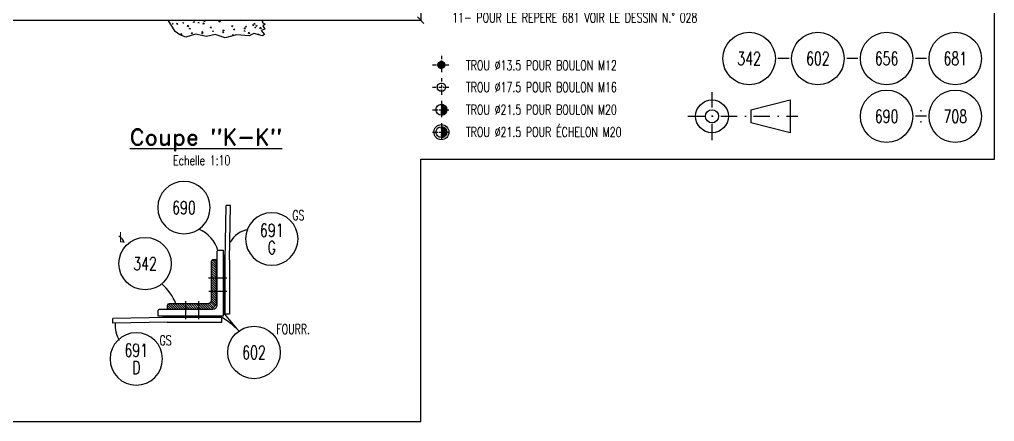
# Model space of a CAD drawing. Extents: x 669586 to 685806, y -4580 to 6900.
# Drawn here: x 679859 to 685806, y -4580 to -2127 of the extents above; entities that cross this region are included whole.
import ezdxf
from ezdxf.enums import TextEntityAlignment as Align

# ---------------------------------------------------------------- set-up
doc = ezdxf.new("R2010")
doc.units = 0
doc.header["$LTSCALE"] = 200
doc.header["$MEASUREMENT"] = 0
doc.linetypes.add('DASHDOT', pattern=[1, 0.5, -0.25, 0, -0.25])
doc.layers.get('0').update_dxf_attribs({"linetype": 'CONTINUOUS'})
for name, color, linetype in [('035B', 7, 'CONTINUOUS'), ('BOLLINI_1', 7, 'CONTINUOUS'), ('BOLLINI_5', 7, 'CONTINUOUS'), ('LM', 7, 'CONTINUOUS'), ('LS', 7, 'CONTINUOUS'), ('MZ', 6, 'DASHDOT'), ('TESTI_A_P', 7, 'CONTINUOUS')]:
    doc.layers.add(name, color=color, linetype=linetype)
doc.styles.add('MONO', font='romans.shx', dxfattribs={"width": 0.7})
doc.styles.add('RD', font='ROMAND8.SHX', dxfattribs={"width": 0.7})
doc.styles.add('RQL', font='ROMANS8.SHX', dxfattribs={"width": 0.7})
doc.styles.add('RS', font='ROMANS8.shx', dxfattribs={"width": 0.7})
doc.dimstyles.new('TRATTO', dxfattribs={"dimscale": 0, "dimtxt": 60, "dimasz": 40, "dimexe": 0, "dimexo": 0, "dimgap": 5, "dimtad": 1, "dimrnd": 0.5, "dimdsep": 46, "dimtxsty": 'RS', "dimblk1": 'OBLIQUE', "dimblk2": 'OBLIQUE', "dimsah": 1, "dimcen": 0.09, "dimclrd": 2, "dimclre": 2, "dimclrt": 7, "dimadec": 0, "dimazin": 0, "dimtfac": 1, "dimtix": 1, "dimtmove": 2, "dimatfit": 3, "dimfxl": 1, "dimtolj": 1, "dimtzin": 0, "dimarcsym": 0})
pattern_1 = [(45, (-520272.216, -6547.274), (-7.07106781, 7.07106781), [])]

# ---------------------------------------------------------------- blocks, each defined once
blk = doc.blocks.new('_OBLIQUE')
at = {"color": 0, "linetype": 'ByBlock'}
blk.add_line((-0.5, -0.5), (0.5, 0.5), dxfattribs=at)
blk = doc.blocks.new('*D26')
at = {"layer": 'LS', "color": 2, "lineweight": -2, "transparency": 16777216}
for p, q in [((680431.5, -1825.4), (682306.3, -1825.4)), ((682306.3, -1825.4), (682306.3, -2131.1)), ((679688.4, -2131.1), (682306.3, -2131.1))]:
    blk.add_line(p, q, dxfattribs=at)
at = {"layer": 'LS', "color": 2, "lineweight": -2, "transparency": 16777216, "xscale": 40, "yscale": 40, "zscale": 40}
for p, rotation in [((682306.3, -1825.4), 90), ((682306.3, -2131.1), 270)]:
    blk.add_blockref('_OBLIQUE', p, dxfattribs=dict(at, rotation=rotation))
at = {"layer": 'LS', "color": 7, "transparency": 16777216, "insert": (682271.3, -1978.3), "char_height": 60, "attachment_point": 5, "rotation": 90, "style": 'RS'}
blk.add_mtext('\\A1;300', dxfattribs=at)
blk = doc.blocks.new('12')
at = {"color": 0}
for p, q in [((-1, 0.06), (-0.06, 1)), ((-1, 0.01), (-0.01, 1)), ((-1, -0.03), (0.03, 1)), ((-1, -0.07), (0.07, 1)), ((0.09, -1), (-1, 0.09)), ((0.05, -1), (-1, 0.05)), ((0, -1), (-1, 0)), ((-0.99, 0.16), (-0.16, 0.99)), ((-0.99, 0.11), (-0.11, 0.99)), ((-0.99, -0.11), (0.11, 0.99)), ((-0.99, -0.15), (0.15, 0.99)), ((0.17, -0.99), (-0.99, 0.17)), ((0.13, -0.99), (-0.99, 0.13)), ((-0.98, 0.22), (-0.22, 0.98)), ((-0.98, -0.19), (0.19, 0.98)), ((0.21, -0.98), (-0.98, 0.21)), ((-0.97, -0.23), (0.23, 0.97)), ((0.24, -0.97), (-0.97, 0.24)), ((-0.96, 0.28), (-0.28, 0.96)), ((-0.96, -0.27), (0.27, 0.96)), ((0.28, -0.96), (-0.96, 0.28)), ((-0.95, -0.3), (0.3, 0.95)), ((0.31, -0.95), (-0.95, 0.31)), ((-0.94, 0.34), (-0.34, 0.94)), ((-0.94, -0.33), (0.33, 0.94)), ((0.35, -0.94), (-0.94, 0.35)), ((-0.93, -0.37), (0.37, 0.93)), ((0.38, -0.93), (-0.93, 0.38)), ((-0.92, -0.4), (0.4, 0.92)), ((-0.91, 0.42), (-0.42, 0.91)), ((0.41, -0.91), (-0.91, 0.41)), ((-0.9, -0.43), (0.43, 0.9)), ((0.44, -0.9), (-0.9, 0.44)), ((-0.89, -0.46), (0.46, 0.89)), ((0.47, -0.88), (-0.88, 0.47)), ((-0.87, -0.49), (0.49, 0.87)), ((0.5, -0.87), (-0.87, 0.5)), ((-0.86, 0.52), (-0.52, 0.86)), ((-0.86, -0.52), (0.52, 0.86)), ((0.53, -0.85), (-0.85, 0.53)), ((-0.84, -0.54), (0.54, 0.84)), ((0.55, -0.83), (-0.83, 0.55)), ((-0.82, -0.57), (0.57, 0.82)), ((0.58, -0.81), (-0.81, 0.58)), ((-0.8, -0.6), (0.6, 0.8)), ((0.61, -0.79), (-0.79, 0.61)), ((-0.78, -0.62), (0.62, 0.78)), ((0.63, -0.78), (-0.78, 0.63)), ((-0.76, -0.65), (0.65, 0.76)), ((0.66, -0.75), (-0.75, 0.66)), ((-0.74, -0.67), (0.67, 0.74)), ((0.68, -0.73), (-0.73, 0.68)), ((-0.72, -0.69), (0.69, 0.72)), ((0.7, -0.71), (-0.71, 0.7)), ((-0.7, -0.72), (0.72, 0.7)), ((0.73, -0.69), (-0.69, 0.73)), ((0.75, -0.67), (-0.67, 0.75)), ((-0.67, -0.74), (0.74, 0.67)), ((-0.65, -0.76), (0.76, 0.65)), ((0.77, -0.64), (-0.64, 0.77)), ((-0.63, -0.78), (0.78, 0.63)), ((0.79, -0.62), (-0.62, 0.79)), ((-0.6, -0.8), (0.8, 0.6)), ((0.81, -0.59), (-0.59, 0.81)), ((-0.57, -0.82), (0.82, 0.57)), ((0.83, -0.56), (-0.56, 0.83)), ((-0.55, -0.84), (0.84, 0.55)), ((0.84, -0.54), (-0.54, 0.84)), ((-0.52, -0.85), (0.85, 0.52)), ((0.86, -0.51), (-0.51, 0.86)), ((-0.49, -0.87), (0.87, 0.49)), ((0.88, -0.48), (-0.48, 0.88)), ((-0.46, -0.89), (0.89, 0.46)), ((0.89, -0.45), (-0.45, 0.89)), ((-0.43, -0.9), (0.9, 0.43)), ((0.91, -0.42), (-0.42, 0.91)), ((-0.4, -0.92), (0.92, 0.4)), ((0.92, -0.39), (-0.39, 0.92)), ((-0.37, -0.93), (0.93, 0.37)), ((0.93, -0.36), (-0.36, 0.93)), ((-0.34, -0.94), (0.94, 0.34)), ((0.95, -0.33), (-0.33, 0.95)), ((-0.3, -0.95), (0.95, 0.3)), ((0.96, -0.29), (-0.29, 0.96)), ((-0.27, -0.96), (0.96, 0.27)), ((0.97, -0.26), (-0.26, 0.97)), ((-0.23, -0.97), (0.97, 0.23)), ((0.98, -0.22), (-0.22, 0.98)), ((-0.2, -0.98), (0.98, 0.2)), ((0.98, -0.18), (-0.18, 0.98)), ((-0.16, -0.99), (0.99, 0.16)), ((0.99, -0.14), (-0.14, 0.99)), ((-0.12, -0.99), (0.99, 0.12)), ((0.99, -0.1), (-0.1, 0.99)), ((-0.08, -1), (1, 0.08)), ((1, -0.06), (-0.06, 1)), ((-0.04, -1), (1, 0.04)), ((1, -0.02), (-0.02, 1)), ((1, 0.02), (0.02, 1)), ((1, 0.07), (0.07, 1)), ((0.99, 0.12), (0.12, 0.99)), ((0.98, 0.17), (0.17, 0.98)), ((0.97, 0.23), (0.23, 0.97)), ((0.96, 0.29), (0.29, 0.96)), ((0.93, 0.36), (0.36, 0.93)), ((0.9, 0.44), (0.44, 0.9)), ((0.84, 0.55), (0.55, 0.84)), ((-0.04, -1), (-1, -0.04)), ((-0.09, -1), (-1, -0.09)), ((-0.14, -0.99), (-0.99, -0.14)), ((-0.2, -0.98), (-0.98, -0.2)), ((-0.25, -0.97), (-0.97, -0.25)), ((-0.32, -0.95), (-0.95, -0.32)), ((-0.39, -0.92), (-0.92, -0.39)), ((-0.48, -0.88), (-0.88, -0.48)), ((-0.6, -0.8), (-0.8, -0.6)), ((0.01, -1), (1, -0.01)), ((0.05, -1), (1, -0.05)), ((0.1, -0.99), (0.99, -0.1)), ((0.15, -0.99), (0.99, -0.15)), ((0.21, -0.98), (0.98, -0.21)), ((0.27, -0.96), (0.96, -0.27)), ((0.33, -0.94), (0.94, -0.33)), ((0.41, -0.91), (0.91, -0.41)), ((0.5, -0.87), (0.87, -0.5)), ((0.66, -0.75), (0.75, -0.66))]:
    blk.add_line(p, q, dxfattribs=at)
blk.add_circle((0, 0), 1)
blk = doc.blocks.new('16')
blk.add_circle((0, 0), 1)
blk = doc.blocks.new('20')
at = {"color": 0}
for p, q in [((0, 0.98), (0.02, 1)), ((0, 0.94), (0.06, 1)), ((1, -0.01), (0, 0.99)), ((0, 0.89), (0.1, 0.99)), ((0, 0.85), (0.14, 0.99)), ((0, 0.8), (0.18, 0.98)), ((0, 0.76), (0.22, 0.98)), ((0, 0.71), (0.25, 0.97)), ((0, 0.67), (0.29, 0.96)), ((1, -0.05), (0, 0.95)), ((0, 0.62), (0.32, 0.95)), ((0, 0.58), (0.36, 0.93)), ((0, 0.53), (0.39, 0.92)), ((0, 0.49), (0.42, 0.91)), ((1, -0.09), (0, 0.9)), ((0, 0.44), (0.45, 0.89)), ((0, 0.4), (0.48, 0.88)), ((0.99, -0.13), (0, 0.86)), ((0, 0.35), (0.51, 0.86)), ((0, 0.31), (0.54, 0.84)), ((0, 0.26), (0.56, 0.83)), ((0.99, -0.17), (0, 0.81)), ((0, 0.22), (0.59, 0.81)), ((0, 0.17), (0.61, 0.79)), ((0.98, -0.21), (0, 0.77)), ((0, 0.13), (0.64, 0.77)), ((0, 0.08), (0.66, 0.75)), ((0, 0.04), (0.69, 0.73)), ((0.97, -0.25), (0, 0.72)), ((0, -0.01), (0.71, 0.7)), ((0.96, -0.28), (0, 0.68)), ((0, -0.05), (0.73, 0.68)), ((0, -0.1), (0.75, 0.66)), ((0.95, -0.32), (0, 0.63)), ((0, -0.14), (0.77, 0.63)), ((0, -0.19), (0.79, 0.61)), ((0.94, -0.35), (0, 0.59)), ((0, -0.23), (0.81, 0.58)), ((0, -0.28), (0.83, 0.56)), ((0.92, -0.38), (0, 0.54)), ((0, -0.32), (0.85, 0.53)), ((0.91, -0.41), (0, 0.5)), ((0, -0.36), (0.87, 0.5)), ((0, -0.41), (0.88, 0.47)), ((0.9, -0.44), (0, 0.45)), ((0, -0.45), (0.9, 0.44)), ((0.88, -0.47), (0, 0.41)), ((0, -0.5), (0.91, 0.41)), ((0, -0.54), (0.92, 0.38)), ((0.87, -0.5), (0, 0.36)), ((0, -0.59), (0.94, 0.35)), ((0.85, -0.53), (0, 0.32)), ((0, -0.63), (0.95, 0.31)), ((0, -0.68), (0.96, 0.28)), ((0.83, -0.56), (0, 0.27)), ((0, -0.72), (0.97, 0.25)), ((0.81, -0.58), (0, 0.23)), ((0, -0.77), (0.98, 0.21)), ((0.79, -0.61), (0, 0.18)), ((0, -0.81), (0.99, 0.17)), ((0.77, -0.63), (0, 0.14)), ((0, -0.86), (0.99, 0.13)), ((0.75, -0.66), (0, 0.09)), ((0, -0.9), (1, 0.09)), ((0.73, -0.68), (0, 0.05)), ((0, -0.95), (1, 0.05)), ((0.71, -0.7), (0, 0.01)), ((0, -0.99), (1, 0.01)), ((1, 0.04), (0.04, 1)), ((1, 0.09), (0.09, 1)), ((0.99, 0.14), (0.14, 0.99)), ((0.98, 0.19), (0.19, 0.98)), ((0.97, 0.25), (0.25, 0.97)), ((0.95, 0.31), (0.31, 0.95)), ((0.92, 0.38), (0.38, 0.92)), ((0.88, 0.47), (0.47, 0.88)), ((0.81, 0.59), (0.59, 0.81)), ((0.69, -0.73), (0, -0.04)), ((0.66, -0.75), (0, -0.08)), ((0.64, -0.77), (0, -0.13)), ((0.61, -0.79), (0, -0.17)), ((0.59, -0.81), (0, -0.22)), ((0.56, -0.83), (0, -0.26)), ((0.54, -0.84), (0, -0.31)), ((0.51, -0.86), (0, -0.35)), ((0.48, -0.88), (0, -0.4)), ((0.45, -0.89), (0, -0.44)), ((0.42, -0.91), (0, -0.49)), ((0.39, -0.92), (0, -0.53)), ((0.36, -0.93), (0, -0.58)), ((0.32, -0.95), (0, -0.62)), ((0.29, -0.96), (0, -0.67)), ((0.25, -0.97), (0, -0.71)), ((0.22, -0.98), (0, -0.76)), ((0.18, -0.98), (0, -0.8)), ((0.14, -0.99), (0, -0.85)), ((0.1, -0.99), (0, -0.89)), ((0.04, -1), (1, -0.04)), ((0.09, -1), (1, -0.09)), ((0.14, -0.99), (0.99, -0.14)), ((0.19, -0.98), (0.98, -0.19)), ((0.25, -0.97), (0.97, -0.25)), ((0.31, -0.95), (0.95, -0.31)), ((0.38, -0.92), (0.92, -0.38)), ((0.47, -0.88), (0.88, -0.47)), ((0.59, -0.81), (0.81, -0.59))]:
    blk.add_line(p, q, dxfattribs=at)
blk.add_line((0, 1), (0, -1))
blk.add_circle((0, 0), 1)
blk = doc.blocks.new('xxx')
blk.add_circle((0, 0), 8)
at = {"color": 3, "style": 'RQL', "width": 0.7}
blk.add_attdef('POS', text='', height=4, dxfattribs=at).set_placement((0, 0), align=Align.MIDDLE)
at = {"color": 3, "style": 'RQL', "width": 0.7, "flags": 1}
blk.add_attdef('POS1', (-0.39, -5.42), '', height=2, dxfattribs=at)
at = {"style": 'RQL', "width": 0.7, "flags": 1}
blk.add_attdef('TIPO', (-0.39, -8.66), '', height=2, dxfattribs=at)
blk = doc.blocks.new('YYY')
blk.add_circle((0, 0), 8)
at = {"color": 3, "style": 'RQL', "width": 0.7}
for tag, p in [('POS3', (0, 0.65)), ('POS2', (0, -4.63))]:
    blk.add_attdef(tag, text='', height=4, dxfattribs=at).set_placement(p, align=Align.CENTER)
at = {"style": 'RQL', "width": 0.7, "flags": 1}
blk.add_attdef('TIPO', text='', height=3, dxfattribs=at).set_placement((0, 0), align=Align.MIDDLE_CENTER)

msp = doc.modelspace()

# ---------------------------------------------------------------- hatches: boundary and pattern name
at = {"layer": 'LS'}
h = msp.add_hatch(dxfattribs=at)
h.set_pattern_fill('_U', color=6, scale=10, angle=45, style=0, pattern_type=0)
h.set_pattern_definition(pattern_1)
h.paths.add_polyline_path([(681104.716, -3706.135), (681104.716, -3566.135), (681110.716, -3566.135), (681110.716, -3706.135)])
h.paths.add_polyline_path([(681104.716, -3786.135), (681104.716, -3706.135), (681110.716, -3706.135), (681110.716, -3786.135)])
h.paths.add_polyline_path([(681104.716, -3926.135), (681104.716, -3786.135), (681110.716, -3786.135), (681110.716, -3926.135)])
h = msp.add_hatch(dxfattribs=at)
h.set_pattern_fill('_U', color=6, scale=10, angle=135, style=0, pattern_type=0)
h.set_pattern_definition([(135, (684654.148, -1205659.89), (-7.07106781, -7.07106781), [])])
edge = h.paths.add_edge_path()
edge.add_line((681032.498, -3894.135), (681060.716, -3865.916))
edge.add_line((681060.716, -3865.916), (681060.716, -3594.135))
edge.add_line((681060.716, -3594.135), (681039.216, -3594.135))
edge.add_arc((681039.216, -3604.635), 10.5, 90, 180)
edge.add_line((681028.716, -3604.635), (681028.716, -3841.135))
edge.add_arc((681007.716, -3841.135), 21, 270, 360, ccw=False)
edge.add_line((681007.716, -3862.135), (680771.216, -3862.135))
edge.add_arc((680771.216, -3872.635), 10.5, 90, 180)
edge.add_line((680760.716, -3872.635), (680760.716, -3894.135))
edge.add_line((680760.716, -3894.135), (681032.498, -3894.135))
h = msp.add_hatch(dxfattribs=at)
h.set_pattern_fill('_U', color=6, scale=10, angle=45, style=0, pattern_type=0)
h.set_pattern_definition(pattern_1)
h.paths.add_polyline_path([(680872.716, -3938.135), (680732.716, -3938.135), (680732.716, -3944.135), (680872.716, -3944.135)])
h.paths.add_polyline_path([(680952.716, -3938.135), (680872.716, -3938.135), (680872.716, -3944.135), (680952.716, -3944.135)])
h.paths.add_polyline_path([(681092.716, -3938.135), (680952.716, -3938.135), (680952.716, -3944.135), (681092.716, -3944.135)])

# ---------------------------------------------------------------- linework, layer by layer
at = {"color": 0}
for p, q in [((684320.531, -2678.14), (684560.968, -2618.14)), ((684560.968, -2618.14), (684560.968, -2818.14)), ((684320.531, -2678.14), (684320.531, -2758.14)), ((684560.968, -2818.14), (684320.531, -2758.14))]:
    msp.add_line(p, q, dxfattribs=at)
for radius in [100, 40]:
    msp.add_circle((684083.26, -2718.14), radius, dxfattribs=at)
at = {"layer": 'LS', "color": 3}
for p, q in [((680765.668, -2131.147), (681342.796, -2131.147)), ((680808.198, -2201.114), (680765.668, -2131.147)), ((680921.123, -2145.207), (680922.163, -2139.566)), ((680926.504, -2144.679), (680922.165, -2139.508)), ((680985.676, -2139.56), (680986.717, -2133.918)), ((680991.058, -2139.032), (680985.678, -2139.502)), ((680991.058, -2139.032), (680986.719, -2133.861)), ((681050.23, -2133.912), (681050.74, -2131.147)), ((681055.611, -2133.384), (681050.232, -2133.855)), ((681055.611, -2133.384), (681053.734, -2131.147)), ((681076.261, -2140.904), (681077.255, -2132.357)), ((681084.267, -2139.615), (681076.263, -2140.856)), ((681084.267, -2139.615), (681077.257, -2132.309)), ((681079.81, -2143.491), (681077.985, -2138.052)), ((681084.288, -2140.414), (681077.987, -2137.995)), ((681084.288, -2140.414), (681079.812, -2143.434)), ((681209.151, -2136.283), (681207.428, -2131.147)), ((681213.63, -2133.206), (681208.265, -2131.147)), ((681213.63, -2133.206), (681209.153, -2136.226)), ((681342.796, -2131.147), (681338.365, -2144.432)), ((680797.397, -2155.975), (680792.018, -2156.445)), ((680797.397, -2155.975), (680793.059, -2150.804)), ((680821.126, -2157.907), (680819.301, -2152.468)), ((680825.605, -2154.83), (680819.303, -2152.411)), ((680825.605, -2154.83), (680821.128, -2157.85)), ((680856.569, -2150.855), (680857.61, -2145.214)), ((680861.951, -2150.327), (680856.571, -2150.798)), ((680861.951, -2150.327), (680857.612, -2145.156)), ((680884.158, -2170.698), (680885.152, -2162.15)), ((680892.164, -2169.408), (680884.159, -2170.65)), ((680892.164, -2169.409), (680885.154, -2162.103)), ((680896.746, -2186.935), (680894.922, -2181.496)), ((680901.225, -2183.858), (680894.923, -2181.439)), ((680901.225, -2183.858), (680896.748, -2186.877)), ((680926.504, -2144.679), (680921.125, -2145.15)), ((680950.468, -2150.699), (680948.643, -2145.26)), ((680954.947, -2147.622), (680948.645, -2145.203)), ((680954.947, -2147.622), (680950.47, -2150.642)), ((680980.209, -2155.801), (680981.204, -2147.254)), ((680988.215, -2154.512), (680980.211, -2155.753)), ((680988.215, -2154.512), (680981.205, -2147.206)), ((681026.088, -2179.727), (681024.263, -2174.288)), ((681030.567, -2176.65), (681024.265, -2174.231)), ((681030.567, -2176.65), (681026.09, -2179.669)), ((681037.742, -2201.609), (681038.783, -2195.968)), ((681043.123, -2201.081), (681038.785, -2195.91)), ((681102.295, -2195.962), (681103.336, -2190.32)), ((681107.677, -2195.433), (681102.297, -2195.904)), ((681107.677, -2195.434), (681103.338, -2190.263)), ((681155.43, -2172.519), (681153.605, -2167.08)), ((681159.908, -2169.442), (681153.607, -2167.023)), ((681159.908, -2169.442), (681155.432, -2172.462)), ((681166.849, -2190.314), (681167.889, -2184.672)), ((681172.23, -2189.786), (681166.851, -2190.256)), ((681172.23, -2189.786), (681167.892, -2184.615)), ((681231.05, -2201.546), (681229.225, -2196.108)), ((681235.528, -2198.47), (681229.227, -2196.051)), ((681235.528, -2198.47), (681231.052, -2201.489)), ((681231.402, -2184.666), (681232.443, -2179.025)), ((681236.784, -2184.138), (681231.404, -2184.609)), ((681236.784, -2184.138), (681232.445, -2178.967)), ((681238.55, -2173.371), (681239.59, -2167.729)), ((681243.931, -2172.843), (681238.552, -2173.313)), ((681243.931, -2172.843), (681239.592, -2167.672)), ((681284.771, -2165.311), (681282.946, -2159.872)), ((681289.25, -2162.234), (681282.948, -2159.815)), ((681289.25, -2162.234), (681284.773, -2165.254)), ((681292.153, -2158.103), (681290.329, -2152.664)), ((681296.632, -2155.026), (681290.331, -2152.607)), ((681296.632, -2155.026), (681292.155, -2158.046)), ((681295.956, -2179.018), (681296.996, -2173.377)), ((681301.337, -2178.49), (681295.958, -2178.961)), ((681301.337, -2178.49), (681296.998, -2173.32)), ((681303.103, -2167.723), (681304.144, -2162.081)), ((681308.484, -2167.195), (681303.105, -2167.666)), ((681308.484, -2167.195), (681304.146, -2162.024)), ((681326.576, -2183.884), (681327.571, -2175.337)), ((681334.582, -2182.596), (681326.578, -2183.837)), ((681334.582, -2182.596), (681327.572, -2175.29)), ((681355.2, -2186.058), (681333.049, -2194.914)), ((681333.049, -2194.914), (681354.314, -2219.713)), ((681338.365, -2144.432), (681356.972, -2155.06)), ((681356.972, -2155.06), (681343.682, -2166.573)), ((681343.682, -2166.573), (681355.2, -2186.058)), ((680836.551, -2220.598), (680808.198, -2201.114)), ((680872.879, -2235.654), (680836.551, -2220.598)), ((680843.025, -2223.17), (680841.2, -2217.732)), ((680847.503, -2220.093), (680841.202, -2217.674)), ((680847.503, -2220.093), (680843.027, -2223.113)), ((680844.082, -2218.553), (680845.122, -2212.911)), ((680849.463, -2218.024), (680844.084, -2218.495)), ((680849.463, -2218.024), (680845.124, -2212.853)), ((680933.13, -2216.17), (680872.879, -2235.654)), ((680908.635, -2212.905), (680909.676, -2207.263)), ((680914.017, -2212.377), (680908.637, -2212.847)), ((680914.017, -2212.377), (680909.678, -2207.206)), ((681000.469, -2230.341), (680933.13, -2216.17)), ((680972.366, -2215.962), (680970.542, -2210.524)), ((680976.845, -2212.886), (680970.543, -2210.467)), ((680976.845, -2212.886), (680972.368, -2215.905)), ((680973.189, -2207.257), (680974.229, -2201.616)), ((680978.57, -2206.729), (680973.191, -2207.2)), ((680978.57, -2206.729), (680974.231, -2201.558)), ((681051.859, -2218.827), (681000.469, -2230.341)), ((681043.123, -2201.081), (681037.744, -2201.552)), ((681112.996, -2239.197), (681051.859, -2218.827)), ((681101.708, -2208.754), (681099.883, -2203.316)), ((681106.187, -2205.678), (681099.885, -2203.259)), ((681106.187, -2205.678), (681101.71, -2208.697)), ((681182.994, -2220.598), (681112.996, -2239.197)), ((681160.617, -2226.544), (681161.375, -2220.027)), ((681166.241, -2225.05), (681161.377, -2219.98)), ((681259.193, -2226.798), (681182.994, -2220.598)), ((681256.432, -2213.678), (681257.427, -2205.131)), ((681264.438, -2212.389), (681256.434, -2213.63)), ((681264.438, -2212.389), (681257.428, -2205.083)), ((681289.186, -2213.949), (681259.193, -2226.798)), ((681341.023, -2227.684), (681289.186, -2213.949)), ((681313.01, -2220.262), (681312.227, -2217.928)), ((681318.531, -2220.29), (681312.229, -2217.871)), ((681318.531, -2220.29), (681317.004, -2221.32)), ((681354.314, -2219.713), (681341.023, -2227.684))]:
    msp.add_line(p, q, dxfattribs=at)
at = {"layer": 'LS', "color": 0}
for p, q in [((684553.061, -2365.748), (684485.726, -2365.748)), ((684972.187, -2365.748), (684904.852, -2365.748)), ((685391.312, -2365.748), (685323.977, -2365.748)), ((685391.312, -2718.14), (685323.977, -2718.14))]:
    msp.add_line(p, q, dxfattribs=at)
at = {"layer": 'LS', "color": 2}
for p, q in [((681112.716, -3593.883), (681118.696, -3261.684)), ((681146.691, -3262.188), (681118.696, -3261.684)), ((681140.716, -3594.135), (681146.691, -3262.188)), ((681112.716, -3926.135), (681112.716, -3593.883)), ((681140.716, -3594.135), (681140.716, -3926.135)), ((681060.716, -3865.916), (681032.498, -3894.135)), ((680760.464, -3946.135), (680428.266, -3952.114)), ((680428.77, -3980.11), (680428.266, -3952.114)), ((680760.716, -3974.135), (680428.77, -3980.11)), ((681092.716, -3946.135), (680760.464, -3946.135)), ((680760.716, -3974.135), (681092.716, -3974.135)), ((681092.716, -3974.135), (681092.716, -3946.135)), ((681140.716, -3926.135), (681112.716, -3926.135))]:
    msp.add_line(p, q, dxfattribs=at)
at = {"layer": 'LS', "color": 6}
for p, q in [((681122.993, -3706.135), (681012.528, -3706.135)), ((681122.993, -3786.135), (681013.645, -3786.135)), ((680872.716, -3956.412), (680872.716, -3845.946)), ((680952.716, -3956.412), (680952.716, -3847.064))]:
    msp.add_line(p, q, dxfattribs=at)
at = {"layer": 'LS', "color": 8}
msp.add_lwpolyline([(669586.361, 6899.738), (669586.361, -4580.262), (682306.361, -4580.262), (682306.361, -2980.262), (685806.361, -2980.262), (685806.361, 6899.738), (669586.361, 6899.738)], close=True, dxfattribs=at)
at = {"layer": 'LS', "color": 0, "const_width": 4.5}
for points in [[(685354.895, -2684.473, 1), (685360.395, -2684.473, 1)], [(685354.895, -2751.808, 1), (685360.395, -2751.808, 1)]]:
    msp.add_lwpolyline(points, format="xyb", close=True, dxfattribs=at)
at = {"layer": 'LS', "color": 2}
msp.add_lwpolyline([(681102.716, -3936.135), (681102.716, -3536.135), (681074.716, -3536.135, 0.41421356), (681062.716, -3548.135), (681062.716, -3872.135, -0.41421356), (681038.716, -3896.135), (680714.716, -3896.135, 0.41421356), (680702.716, -3908.135), (680702.716, -3936.135)], format="xyb", close=True, dxfattribs=at)
for points in [[(681110.716, -3566.135), (681110.716, -3926.135), (681104.716, -3926.135), (681104.716, -3566.135)], [(680732.716, -3944.135), (681092.716, -3944.135), (681092.716, -3938.135), (680732.716, -3938.135)]]:
    msp.add_lwpolyline(points, close=True, dxfattribs=at)
msp.add_lwpolyline([(681060.716, -3865.916), (681060.716, -3594.135), (681039.216, -3594.135, 0.41421356), (681028.716, -3604.635), (681028.716, -3841.135, -0.41421356), (681007.716, -3862.135), (680771.216, -3862.135, 0.41421356), (680760.716, -3872.635), (680760.716, -3894.135), (681032.498, -3894.135)], format="xyb", dxfattribs=at)
at = {"layer": 'LS', "color": 0}
msp.add_circle((682432.52, -2814.782), 45.935, dxfattribs=at)
at = {"layer": 'LS', "color": 6}
for centre, radius, start, end in [((680873.306, -3593.766), 204.024, 16.0424936, 66.8792039), ((681282.986, -3564.571), 159.173, 100.5317173, 150.50065), ((680440.607, -3504.08), 59.307, 13.7085867, 65.7267567), ((680516.634, -3982.648), 320.352, 22.0979178, 49.1114219), ((683319.775, -2163.167), 2825.947, 218.4888798, 221.2834795), ((680611.259, -3994.771), 168.677, 174.9246557, 211.7326388), ((680870.364, -4328.69), 443.595, 42.7311927, 60.8124395)]:
    msp.add_arc(centre, radius, start, end, dxfattribs=at)
at = {"layer": 'MZ', "ltscale": 0.2}
for p, q in [((682432.52, -2349.443), (682432.52, -2459.161)), ((682377.661, -2404.302), (682487.379, -2404.302)), ((682432.52, -2486.269), (682432.52, -2595.987)), ((682432.52, -2486.269), (682432.52, -2595.987)), ((682377.661, -2541.128), (682487.379, -2541.128)), ((682377.661, -2541.128), (682487.379, -2541.128)), ((682432.52, -2623.096), (682432.52, -2732.814)), ((682377.661, -2677.955), (682487.379, -2677.955)), ((682377.661, -2677.955), (682487.379, -2677.955)), ((682432.52, -2759.923), (682432.52, -2869.641)), ((682377.661, -2814.782), (682487.379, -2814.782))]:
    msp.add_line(p, q, dxfattribs=at)
at = {"layer": 'MZ'}
for p, q in [((684083.26, -2864.747), (684083.26, -2571.533)), ((683936.653, -2718.14), (684606.163, -2718.14))]:
    msp.add_line(p, q, dxfattribs=at)

# ---------------------------------------------------------------- block references
at = {"layer": 'BOLLINI_1'}
for p, xscale, yscale, zscale, values in [((684309.83, -2365.748), 19.9979999999973, 19.9979999999973, 19.9979999999973, {'POS': '342'}), ((684728.956, -2365.748), 19.9979999999973, 19.9979999999973, 19.9979999999973, {'POS': '602'}), ((685148.082, -2365.748), 19.9979999999973, 19.9979999999973, 19.9979999999973, {'POS': '656'}), ((685567.208, -2365.748), 19.9979999999973, 19.9979999999973, 19.9979999999973, {'POS': '681'}), ((685148.082, -2718.14), 19.9979999999973, 19.9979999999973, 19.9979999999973, {'POS': '690'}), ((685567.208, -2718.14), 19.9979999999973, 19.9979999999973, 19.9979999999973, {'POS': '708'}), ((680625.214, -3617.033), 19.9999999995, 19.9999999995, 19.9999999995, {'POS': '342'}), ((681289.638, -4158.917), 19.99799999950235, 19.99799999950235, 19.99799999950235, {'POS': '602'})]:
    msp.add_blockref('xxx', p, dxfattribs=dict(at, xscale=xscale, yscale=yscale, zscale=zscale)).add_auto_attribs(values)
ref = msp.add_blockref('xxx', (680862.215, -3275.233), dxfattribs=dict(at, xscale=-19.99799999950235, yscale=19.99799999950235, zscale=19.99799999950235))
ref.add_attrib('POS', '690', dxfattribs={"layer": '0', "color": 3, "height": 79.992, "style": 'RQL', "width": 0.7}).set_placement((680862.215, -3275.233), align=Align.MIDDLE)
at = {"layer": 'BOLLINI_5'}
ref = msp.add_blockref('YYY', (681397.898, -3466.717), dxfattribs=dict(at, xscale=-19.99970832477619, yscale=19.99970832471798, zscale=19.99970832474173))
ref.add_attrib('POS3', '691', dxfattribs={"layer": '0', "color": 3, "height": 79.9988, "style": 'RQL', "width": 0.7}).set_placement((681397.898, -3453.778), align=Align.CENTER)
ref.add_attrib('POS2', 'G', dxfattribs={"layer": '0', "color": 3, "height": 79.999, "style": 'RQL', "width": 0.7}).set_placement((681397.898, -3559.324), align=Align.CENTER)
ref = msp.add_blockref('YYY', (680571.408, -4198.532), dxfattribs=dict(at, xscale=-19.99970832477619, yscale=19.99970832471798, zscale=19.99970832474173))
ref.add_attrib('POS3', '691', dxfattribs={"layer": '0', "color": 3, "height": 79.9988, "style": 'RQL', "width": 0.7}).set_placement((680571.408, -4185.593), align=Align.CENTER)
ref.add_attrib('POS2', 'D', dxfattribs={"layer": '0', "color": 3, "height": 79.999, "style": 'RQL', "width": 0.7}).set_placement((680571.408, -4291.139), align=Align.CENTER)
at = {"layer": 'LM'}
for name, p, xscale, yscale, zscale, rotation in [('12', (682432.52, -2404.302), 20.79999999948258, 20.79999999948258, 20.79999999948258, 344.7569620653314), ('16', (682432.52, -2541.128), 26.00000000013639, 26.00000000013639, 26.00000000013639, 280.755082505952), ('20', (682432.52, -2677.955), 33, 33, 33, 358.474256613)]:
    msp.add_blockref(name, p, dxfattribs=dict(at, xscale=xscale, yscale=yscale, zscale=zscale, rotation=rotation))
at = {"layer": 'LM', "xscale": 32.90000000037241, "yscale": 32.90000000037241, "zscale": 32.90000000037241}
msp.add_blockref('20', (682432.52, -2814.782), dxfattribs=at)

# ---------------------------------------------------------------- texts
at = {"layer": '035B', "style": 'MONO', "width": 0.7}
msp.add_text('L', height=60, dxfattribs=at).set_placement((680468.363, -3484.372))
at = {"layer": 'LM', "style": 'RS', "width": 0.7}
msp.add_text('11- POUR LE REPERE 681 VOIR LE DESSIN N.° 028', height=60, dxfattribs=at).set_placement((682498.136, -2146))
at = {"layer": 'LM', "linetype": 'ByBlock', "style": 'RS', "width": 0.7}
for s, p in [('TROU %%C13.5 POUR BOULON M12', (682582.8, -2436.863)), ('TROU %%C17.5 POUR BOULON M16', (682582.838, -2570.645)), ('TROU %%C21.5 POUR BOULON M20', (682582.838, -2707.472)), ('TROU %%C21.5 POUR ÉCHELON M20', (682582.812, -2844.298))]:
    msp.add_text(s, height=60, dxfattribs=at).set_placement(p)
at = {"layer": 'LS', "color": 3, "style": 'RD'}
msp.add_text('%%UCoupe "K-K"', height=100, dxfattribs=at).set_placement((680996.913, -2861.867, -3346.012), align=Align.MIDDLE)
at = {"layer": 'LS', "color": 7, "style": 'RS', "width": 0.7}
msp.add_text('Echelle 1:10', height=60, dxfattribs=at).set_placement((680796.22, -3016.864))
at = {"layer": 'TESTI_A_P', "style": 'RS', "width": 0.7}
for s, p in [('GS', (681523.238, -3351.628)), ('FOURR.', (681425.874, -4046.636)), ('GS', (680713.126, -4114.981))]:
    msp.add_text(s, height=60, dxfattribs=at).set_placement(p)

# ---------------------------------------------------------------- dimensions: what is measured, and where the dimension line sits
at = {"layer": 'LS'}
dim = msp.add_linear_dim(base=(682306.285, -2131.147), p1=(680431.465, -1825.447), p2=(679688.435, -2131.147), angle=90, text='300', dimstyle='TRATTO', override={"dimscale": 1}, dxfattribs=at)
dim.commit()
dim.dimension.update_dxf_attribs({"geometry": '*D26', "text_midpoint": (682271.285, -1978.297)})

doc.saveas('drawing.dxf')
